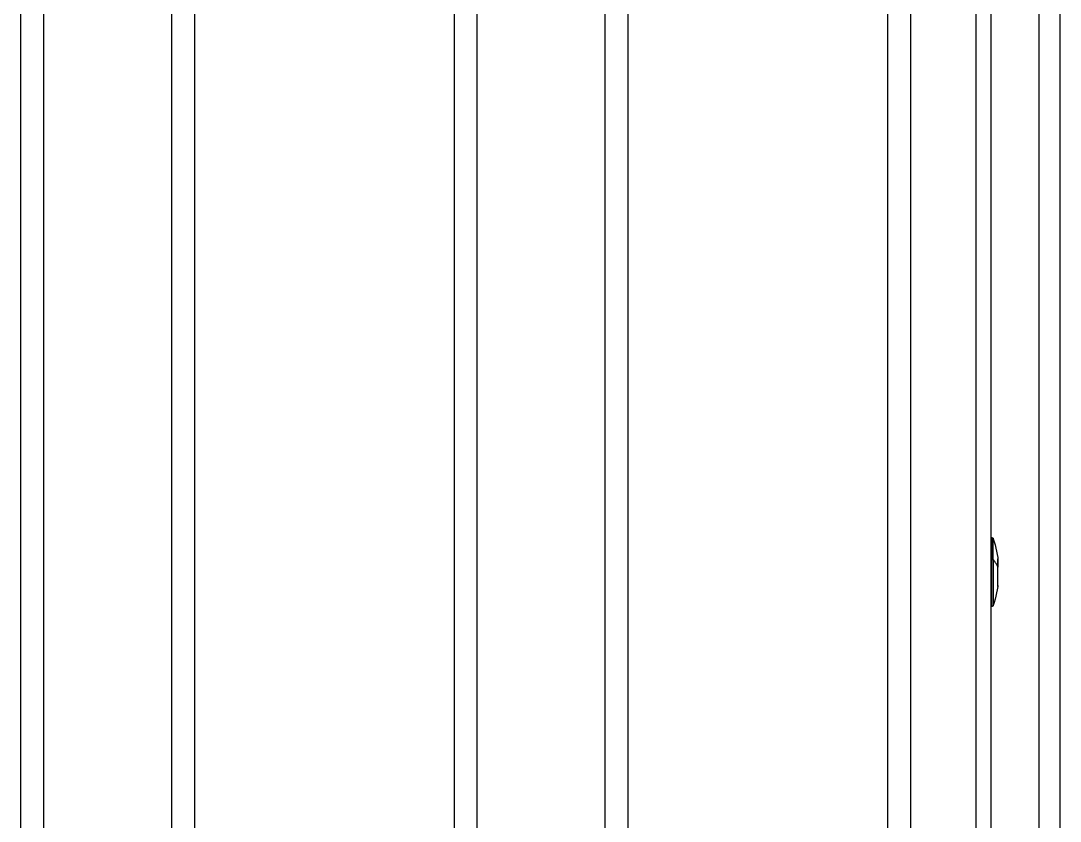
# Model space of a CAD drawing. Header units: millimetres. Extents: x -1283 to 2747, y -259 to 2557.
# Drawn here: x 1306.4 to 1442.3, y 1891.5 to 1996.2 of the extents above; entities that cross this region are included whole.
import ezdxf

# ---------------------------------------------------------------- set-up
doc = ezdxf.new("R2010")
doc.units = ezdxf.units.MM
doc.header["$MEASUREMENT"] = 0
doc.layers.add('Utwórz2D linie widoczne', color=7, linetype='Continuous', true_color=0x000000)

msp = doc.modelspace()

# ---------------------------------------------------------------- linework, layer by layer
at = {"layer": 'Utwórz2D linie widoczne'}
for p, q in [((1439.55, 1341.72), (1439.55, 2061.38)), ((1442.31, 1281.38), (1442.31, 2061.38)), ((1306.38, 1346.65), (1306.38, 2055.65)), ((1309.38, 1346.65), (1309.38, 2055.65)), ((1326.08, 2055.65), (1326.08, 1346.65)), ((1329.08, 2055.65), (1329.08, 1346.65)), ((1363.08, 1346.65), (1363.08, 2055.65)), ((1366.08, 1346.65), (1366.08, 2055.65)), ((1382.78, 2055.65), (1382.78, 1346.65)), ((1385.78, 2055.65), (1385.78, 1346.65)), ((1419.78, 1346.65), (1419.78, 2055.65)), ((1422.78, 1346.65), (1422.78, 2055.65)), ((1433.27, 1343.15), (1433.27, 2040.3)), ((1431.27, 2031.14), (1431.27, 1343.15)), ((1433.27, 1928.58), (1433.37, 1928.58)), ((1433.37, 1925.74), (1433.37, 1928.58)), ((1433.37, 1928.58), (1433.38, 1928.58)), ((1433.38, 1928.58), (1433.38, 1928.58)), ((1433.38, 1928.58), (1433.39, 1928.58)), ((1433.39, 1928.58), (1433.4, 1928.58)), ((1433.4, 1928.58), (1433.41, 1928.58)), ((1433.41, 1928.58), (1433.41, 1928.57)), ((1433.41, 1928.57), (1433.42, 1928.57)), ((1433.42, 1928.57), (1433.43, 1928.57)), ((1433.43, 1928.57), (1433.43, 1928.57)), ((1433.43, 1928.57), (1433.44, 1928.57)), ((1433.44, 1928.57), (1433.45, 1928.56)), ((1433.45, 1928.56), (1433.45, 1928.56)), ((1433.45, 1928.56), (1433.46, 1928.56)), ((1433.46, 1928.56), (1433.46, 1928.56)), ((1433.46, 1928.56), (1433.47, 1928.55)), ((1433.47, 1928.55), (1433.48, 1928.55)), ((1433.48, 1928.55), (1433.48, 1928.55)), ((1433.48, 1928.55), (1433.49, 1928.54)), ((1433.49, 1928.54), (1433.49, 1928.54)), ((1433.49, 1928.54), (1433.5, 1928.53)), ((1433.5, 1928.53), (1433.5, 1928.53)), ((1433.5, 1928.53), (1433.51, 1928.52)), ((1433.51, 1928.52), (1433.51, 1928.52)), ((1433.51, 1928.52), (1433.52, 1928.51)), ((1433.52, 1928.51), (1433.52, 1928.51)), ((1433.52, 1928.51), (1433.53, 1928.5)), ((1433.53, 1928.5), (1433.53, 1928.5)), ((1433.53, 1928.5), (1433.54, 1928.49)), ((1433.54, 1928.49), (1433.54, 1928.49)), ((1433.54, 1928.49), (1433.54, 1928.48)), ((1433.54, 1928.48), (1433.55, 1928.47)), ((1433.55, 1928.47), (1433.55, 1928.47)), ((1433.55, 1928.47), (1433.55, 1928.46)), ((1433.55, 1928.46), (1433.56, 1928.46)), ((1433.56, 1928.46), (1433.56, 1928.45)), ((1433.56, 1928.45), (1433.56, 1928.44)), ((1433.56, 1925.69), (1433.56, 1928.44)), ((1433.56, 1928.44), (1433.69, 1928.03)), ((1433.69, 1928.03), (1433.81, 1927.63)), ((1433.81, 1927.63), (1433.91, 1927.22)), ((1433.91, 1927.22), (1434, 1926.8)), ((1434, 1926.8), (1434.08, 1926.39)), ((1434.08, 1926.39), (1434.14, 1925.97)), ((1433.27, 1925.74), (1433.37, 1925.74)), ((1433.37, 1925.74), (1433.56, 1925.69)), ((1433.37, 1919.58), (1433.37, 1925.74)), ((1433.63, 1925.62), (1433.56, 1925.69)), ((1433.56, 1925.69), (1433.56, 1919.72)), ((1433.69, 1925.54), (1433.63, 1925.62)), ((1433.75, 1925.46), (1433.69, 1925.54)), ((1433.81, 1925.38), (1433.75, 1925.46)), ((1433.87, 1925.3), (1433.81, 1925.38)), ((1433.92, 1925.22), (1433.87, 1925.3)), ((1433.97, 1925.13), (1433.92, 1925.22)), ((1434.02, 1925.05), (1433.97, 1925.13)), ((1434.06, 1924.96), (1434.02, 1925.05)), ((1434.1, 1924.87), (1434.06, 1924.96)), ((1434.14, 1924.78), (1434.1, 1924.87)), ((1434.14, 1925.97), (1434.14, 1924.78)), ((1434.14, 1925.96), (1434.15, 1925.93)), ((1434.15, 1925.93), (1434.15, 1925.89)), ((1434.15, 1925.89), (1434.15, 1925.86)), ((1434.15, 1925.86), (1434.15, 1925.83)), ((1434.15, 1924.74), (1434.15, 1925.83)), ((1434.14, 1924.78), (1434.14, 1924.77)), ((1434.14, 1922.19), (1434.14, 1924.78)), ((1434.14, 1924.77), (1434.14, 1924.77)), ((1434.14, 1924.77), (1434.15, 1924.76)), ((1434.15, 1924.76), (1434.15, 1924.76)), ((1434.15, 1924.76), (1434.15, 1924.75)), ((1434.15, 1924.75), (1434.15, 1924.75)), ((1434.15, 1924.75), (1434.15, 1924.74)), ((1434.15, 1924.74), (1434.15, 1924.74)), ((1434.15, 1924.74), (1434.15, 1924.73)), ((1434.15, 1924.73), (1434.15, 1924.73)), ((1434.15, 1924.73), (1434.15, 1924.72)), ((1434.15, 1924.72), (1434.15, 1924.72)), ((1434.15, 1922.33), (1434.15, 1924.72)), ((1434.14, 1922.19), (1434.08, 1921.77)), ((1434.15, 1922.23), (1434.14, 1922.2)), ((1434.15, 1922.33), (1434.15, 1922.3)), ((1434.15, 1922.3), (1434.15, 1922.27)), ((1434.15, 1922.27), (1434.15, 1922.23)), ((1433.91, 1920.94), (1433.81, 1920.53)), ((1434, 1921.36), (1433.91, 1920.94)), ((1434.08, 1921.77), (1434, 1921.36)), ((1433.37, 1919.58), (1433.27, 1919.58)), ((1433.38, 1919.58), (1433.37, 1919.58)), ((1433.39, 1919.58), (1433.38, 1919.58)), ((1433.38, 1919.58), (1433.38, 1919.58)), ((1433.4, 1919.58), (1433.39, 1919.58)), ((1433.41, 1919.58), (1433.4, 1919.58)), ((1433.42, 1919.59), (1433.41, 1919.58)), ((1433.41, 1919.58), (1433.41, 1919.58)), ((1433.43, 1919.59), (1433.42, 1919.59)), ((1433.44, 1919.59), (1433.43, 1919.59)), ((1433.43, 1919.59), (1433.43, 1919.59)), ((1433.45, 1919.59), (1433.44, 1919.59)), ((1433.46, 1919.6), (1433.45, 1919.6)), ((1433.45, 1919.6), (1433.45, 1919.59)), ((1433.47, 1919.61), (1433.46, 1919.6)), ((1433.46, 1919.6), (1433.46, 1919.6)), ((1433.48, 1919.61), (1433.47, 1919.61)), ((1433.49, 1919.62), (1433.48, 1919.61)), ((1433.48, 1919.61), (1433.48, 1919.61)), ((1433.5, 1919.63), (1433.49, 1919.62)), ((1433.49, 1919.62), (1433.49, 1919.62)), ((1433.51, 1919.63), (1433.5, 1919.63)), ((1433.5, 1919.63), (1433.5, 1919.63)), ((1433.52, 1919.64), (1433.51, 1919.64)), ((1433.51, 1919.64), (1433.51, 1919.63)), ((1433.53, 1919.66), (1433.52, 1919.65)), ((1433.52, 1919.65), (1433.52, 1919.64)), ((1433.54, 1919.67), (1433.53, 1919.66)), ((1433.53, 1919.66), (1433.53, 1919.66)), ((1433.55, 1919.68), (1433.54, 1919.68)), ((1433.54, 1919.68), (1433.54, 1919.67)), ((1433.54, 1919.67), (1433.54, 1919.67)), ((1433.56, 1919.7), (1433.55, 1919.7)), ((1433.55, 1919.7), (1433.55, 1919.69)), ((1433.55, 1919.69), (1433.55, 1919.68)), ((1433.69, 1920.12), (1433.56, 1919.72)), ((1433.56, 1919.72), (1433.56, 1919.71)), ((1433.56, 1919.71), (1433.56, 1919.7)), ((1433.81, 1920.53), (1433.69, 1920.12))]:
    msp.add_line(p, q, dxfattribs=at)

doc.saveas('drawing.dxf')
